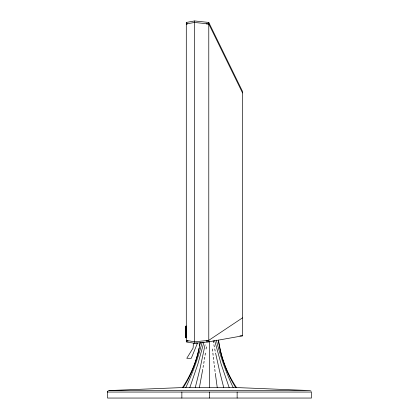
<?xml version="1.0" encoding="UTF-8"?>
<svg xmlns="http://www.w3.org/2000/svg" width="419" height="419" viewBox="0 0 419 419"><rect width="100%" height="100%" fill="white"/><g stroke="black" fill="none" stroke-linecap="round" stroke-linejoin="round"><path stroke-width="0.63" d="M193.452 343.135L193.086 348.053L186.785 358.292L191.284 358.292L197.506 343.02L195.547 342.946M186.455 341.375L186.549 340.38M200.036 342.768L199.486 345.953M206.41 346.895L206.09 348.98M200.251 342.758L198.884 349.624M205.111 355.197L205.441 353.133M204.441 359.303L204.776 357.255M203.765 363.373L204.105 361.346M203.084 367.395L203.424 365.389M202.738 369.39L199.397 387.554M205.069 344.79L200.088 368.343L195.264 387.554M199.093 348.074C196.181 362.142 190.514 375.623 182.511 387.554L109.207 390.555M198.763 350.148C195.731 363.352 190.493 376.042 183.344 387.554M203.948 342.155L197.841 364.184L189.838 387.554M202.162 342.15C198.166 357.758 192.714 372.994 185.816 387.554M107.62 391.681L107.536 398.05L311.464 398.05L311.464 392.053L107.536 392.053L107.62 391.681A1.676 1.666 -90 0 1 109.019 390.55L309.96 390.555L236.489 387.554L182.511 387.554M187.576 340.333L186.293 340.333L194.536 341.831L208.782 340.333L242.522 317.843M194.536 20.95L186.293 22.448L186.293 341.831L194.536 343.329L208.782 341.831L242.522 335.834L242.522 91.426L208.782 22.448L194.536 20.95L194.536 343.329M187.576 23.951L186.293 23.951L194.536 22.448L208.782 23.951L242.522 92.924M206.211 23.951L208.782 23.951M186.293 326.087L185.916 326.087L185.916 337.834M185.916 326.181L186.293 326.218M185.916 326.322L186.293 326.322M185.916 326.427L186.293 326.459M185.916 326.616L186.293 326.616M185.916 326.694L186.293 326.694M185.916 326.83L186.293 326.83M185.916 326.872L186.293 326.872M185.916 327.197L186.293 327.197M185.916 327.359L186.293 327.339M185.916 327.386L186.293 327.386M185.916 327.873L186.293 327.873M185.916 328.035L186.293 328.051M185.916 328.135L186.293 328.145M185.916 328.213L186.293 328.213M185.916 328.486L186.293 328.486M185.916 328.721L186.293 328.768M185.916 328.988L186.293 328.988M185.916 329.292L186.293 329.276M185.916 329.36L186.293 329.36M185.916 329.449L186.293 329.449M185.916 329.716L186.293 329.716M185.916 329.737L186.293 329.737M185.916 329.989L186.293 329.989M185.916 330.031L186.293 330.031M185.916 330.162L186.293 330.162M185.916 330.408L186.293 330.408M185.916 330.476L186.293 330.476M185.916 330.732L186.293 330.732M185.916 331.246L186.293 331.246M185.916 331.466L186.293 331.403M185.916 331.544L186.293 331.544M185.916 331.639L186.293 331.586M185.916 331.916L186.293 331.916M185.916 332.314L186.293 332.314M185.916 332.471L186.293 332.471M185.916 332.995L186.293 332.995M185.916 333.288L186.293 333.262M185.916 333.561L186.293 333.561M185.916 333.713L186.293 333.713M185.916 333.859L186.293 333.859M185.916 334.189L186.293 334.189M185.916 334.299L186.293 334.299M186.293 334.598L185.916 334.598L186.293 334.687M185.916 334.713L186.293 334.713M185.916 334.933L186.293 334.933M185.916 335.017L186.293 335.017M185.916 335.252L186.293 335.252M185.916 335.41L186.293 335.41M185.916 335.499L186.293 335.499M185.916 335.656L186.293 335.661M185.916 335.698L186.293 335.703M185.916 335.76L186.293 335.76M239.925 335.834L242.522 335.834M185.916 335.881L186.293 335.881M185.916 336.08L186.293 336.048M185.916 336.185L186.293 336.185M185.916 336.253L186.293 336.253M185.916 336.488L186.293 336.488M185.916 336.588L186.293 336.588M185.916 336.63L186.293 336.63M185.916 336.792L186.293 336.724M185.916 336.881L186.293 336.881M185.916 337.017L186.293 337.017M185.916 337.075L186.293 337.117M185.916 337.389L186.293 337.389M185.916 337.499L186.293 337.447M185.916 337.552L186.293 337.573M185.916 337.599L186.293 337.599M186.293 337.724L185.916 337.724L186.293 337.834M206.211 340.333L208.782 340.333M186.293 341.831L188.22 341.831M206.211 341.831L208.782 341.831L208.782 22.448M310.51 390.707L311.108 391.178M229.162 387.554L221.159 364.184L214.664 340.605M223.736 387.554L219.849 372.308L215.581 353.086M214.743 348.948L215.162 351.022M213.931 344.79L214.334 346.869M213.145 340.616L213.538 342.705M217.241 387.554L215.303 373.387M214.8 369.448L215.052 371.428M214.308 365.452L214.554 367.458M213.826 361.403L214.067 363.435M213.36 357.313L213.59 359.366M212.899 353.18L213.124 355.254M212.449 349.022L212.674 351.106M186.455 22.904L186.549 23.904M237.138 392.053L237.138 398.05M209.5 341.684L209.5 387.554M209.5 392.053L209.5 398.05M181.862 392.053L181.862 398.05M233.184 387.554A110.066 46.918 72.4 0 1 216.324 340.16M235.656 387.554A110.831 97.732 78.8 0 1 218.325 340.181M236.489 387.554A110.962 110.962 0 0 1 218.577 340.181M186.293 328.836L185.916 328.836L186.293 328.868M186.293 332.691L185.916 332.691L186.293 332.744M186.293 337.206L185.916 337.206L186.293 337.248"/></g></svg>
